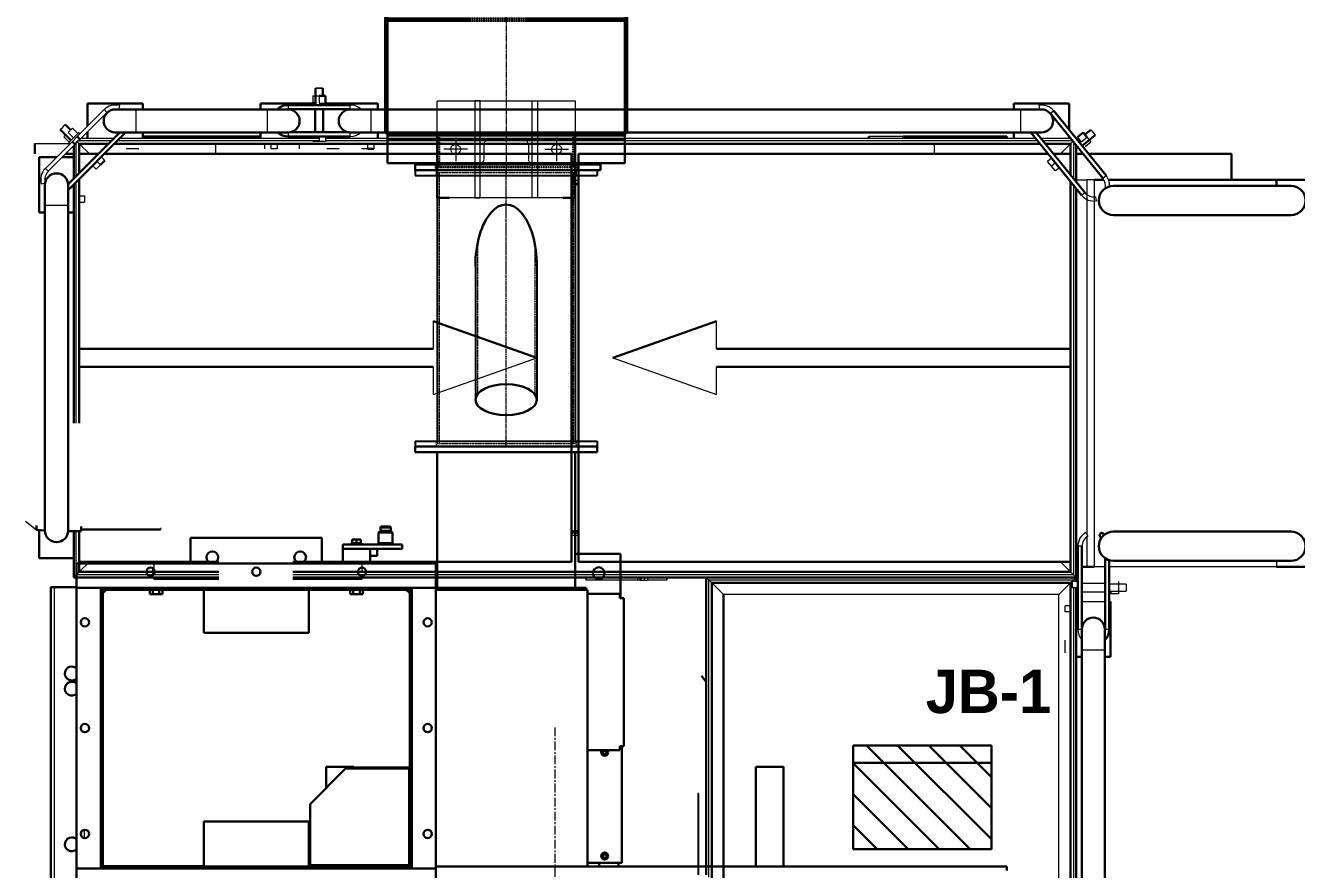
# Model space of a CAD drawing. Header units: feet. Extents: x -99009 to 3252343, y -11094690 to 9035152.
# Drawn here: x 1669268 to 1671107, y -1431547 to -1430327 of the extents above; entities that cross this region are included whole.
import ezdxf

# ---------------------------------------------------------------- set-up
doc = ezdxf.new("R2010")
doc.units = ezdxf.units.FT
for name, pattern in [('AM_ISO02W050x2', [3.75, 3, -0.75]), ('AM_ISO08W050x2', [9, 6, -0.75, 1.5, -0.75]), ('CENTER', [2, 1.25, -0.25, 0.25, -0.25]), ('CENTERX2', [20.32, 12.7, -2.54, 2.54, -2.54]), ('DASHED', [0.75, 0.5, -0.25]), ('HIDDEN', [0.375, 0.25, -0.125])]:
    doc.linetypes.add(name, pattern=pattern)
doc.layers.add('1', color=1, linetype='Continuous')
doc.layers.add('K-LINE', color=7, linetype='Continuous')
for name, color, linetype, lineweight in [('AM_0', 7, 'Continuous', 30), ('AM_3', 7, 'DASHED', 5), ('AM_7', 7, 'CENTER', 5)]:
    doc.layers.add(name, color=color, linetype=linetype, lineweight=lineweight)
doc.styles.get("Standard").update_dxf_attribs({"font": 'GOTHICB.TTF'})

# ---------------------------------------------------------------- blocks, each defined once
blk = doc.blocks.new('platform_2')
at = {"color": 144, "linetype": 'Continuous', "lineweight": 0}
for p, q in [((-523.2, 1126.3), (-523.2, 1115.5)), ((-523.2, 1126.3), (-514.2, 1126.3)), ((-519.3, 1137.5), (-514.2, 1137.5)), ((-519.2, 1137.6), (-514.2, 1137.6)), ((-514.2, 1137.6), (-509.2, 1137.6)), ((-514.2, 1137.5), (-509.1, 1137.5)), ((-514.2, 1126.3), (-514.2, 1115.5)), ((-825.5, 1106.3), (-910.3, 1021.4)), ((-803.3, 1112.2), (-804.7, 1106.7)), ((-514.2, 1115.5), (-505.2, 1115.5)), ((-503.8, 1113), (-503.8, 1115.5)), ((-503.7, 1115.5), (-503.8, 1115.5)), ((-503.7, 1113), (-503.7, 1115.5)), ((527.2, 1112.7), (528.1, 1106.8)), ((548.7, 1104.5), (544, 1100.7)), ((-821.2, 1102), (-906.1, 1017.2)), ((-888.8, 1077.7), (-885.3, 1081.2)), ((-888.8, 1077.5), (-885.2, 1081.1)), ((-885.3, 1081.2), (-881.8, 1084.7)), ((-885.2, 1081.1), (-881.6, 1084.7)), ((-880.9, 1069.6), (-883.7, 1066.9)), ((-883.7, 1066.9), (-876, 1059.2)), ((-877.3, 1073.2), (-870.9, 1079.6)), ((-877.3, 1073.2), (-869.7, 1065.6)), ((-862.3, 1073), (-877.1, 1058.1)), ((-870.9, 1079.6), (-863.3, 1072)), ((-862.3, 1073), (-862.2, 1073.1)), ((-860.6, 1071.2), (-862.3, 1073)), ((-860.4, 1071.3), (-862.2, 1073.1)), ((-619.2, 1065), (-619.2, 1067.5)), ((-514.2, 1067.6), (-514.2, 1060.1)), ((-505.2, 1067.6), (-505.2, 1060.1)), ((-469.2, 1067.6), (-469.2, 1073.3)), ((330.8, 1067.5), (280.8, 1067.5)), ((602.2, 1077.2), (605.4, 1073.2)), ((605.4, 1073.2), (608.6, 1069.3)), ((-925.6, 1057.5), (-876.5, 1057.5)), ((-867.7, 1056.4), (-864.1, 1060)), ((-864.1, 1060), (-860.5, 1063.6)), ((-863.7, 1059.5), (-861.2, 1057)), ((-861.2, 1057), (-863.7, 1059.5)), ((-846.7, 1042.5), (-861.2, 1057)), ((-858.3, 1065), (-811, 1065)), ((-849.2, 1065), (-811, 1065)), ((-802.5, 1065), (-769.2, 1065)), ((-802.5, 1065), (-514.2, 1065)), ((-784.2, 1049.5), (-793.2, 1049.5)), ((-775.2, 1049.5), (-784.2, 1049.5)), ((-664.2, 1057), (-664.2, 1042.5)), ((-599.2, 1065), (-519.2, 1065)), ((-593.2, 1057), (-593.2, 1049.5)), ((-584.2, 1057), (-584.2, 1049.5)), ((-575.2, 1049.5), (-584.2, 1049.5)), ((-575.2, 1057), (-575.2, 1049.5)), ((-543.2, 1057), (-543.2, 1049.5)), ((-514.2, 1060.1), (-523.2, 1060.1)), ((-505.2, 1060.1), (-514.2, 1060.1)), ((-505.2, 1065), (-429.2, 1065)), ((-505.2, 1065), (522.2, 1065)), ((-494.2, 1049.5), (-503.2, 1049.5)), ((-485.2, 1049.5), (-494.2, 1049.5)), ((-444.2, 1049.5), (-453.2, 1049.5)), ((-444.2, 1057), (-444.2, 1049.5)), ((-435.2, 1057), (-435.2, 1049.5)), ((375.8, 1042.5), (375.8, 1057)), ((490.8, 1065), (522.2, 1065)), ((529.9, 1065), (570.8, 1065)), ((529.9, 1065), (572.9, 1065)), ((572.8, 1057), (558.3, 1042.5)), ((572.8, 1057), (576.4, 1060.6)), ((576.4, 1060.6), (572.8, 1057)), ((580.6, 1065), (580.8, 1065)), ((580.7, 1064.9), (580.8, 1065)), ((582.7, 1066.4), (588.4, 1059.4)), ((596.8, 1066.2), (588.4, 1059.4)), ((602.4, 1059.2), (594, 1052.4)), ((596.8, 1066.2), (602.4, 1059.2)), ((-869.2, 1006.8), (-869.2, 1037.5)), ((-835.8, 1031.7), (-830.5, 1026.4)), ((-829.4, 1038.1), (-824.1, 1032.8)), ((545.5, 1036.3), (539.6, 1031.5)), ((545.3, 1024.6), (539.6, 1031.5)), ((-842.2, 1025.4), (-836.9, 1020.1)), ((-830.5, 1026.4), (-836.9, 1020.1)), ((551.1, 1029.3), (545.3, 1024.6)), ((551, 1017.6), (545.3, 1024.6)), ((556.8, 1022.3), (551, 1017.6)), ((-916.3, 999.2), (-910.6, 1000.7)), ((-869.2, 957.5), (-869.2, 998.3)), ((-149.2, 1004.5), (-139.2, 1004.5)), ((-149.2, 1000), (-139.2, 1000)), ((-139.2, 997.5), (-149.2, 997.5)), ((-144.2, 1000), (-144.2, 997.5)), ((580.8, 1005), (596.8, 1005)), ((580.8, 1002.2), (580.8, 1005)), ((606.8, 1005), (596.8, 1005)), ((596.8, 491.6), (596.8, 1005)), ((619.5, 1007.4), (624.2, 1011.2)), ((-861.2, 981.5), (-853.7, 981.5)), ((-853.7, 981.5), (-853.7, 972.5)), ((580.8, 445), (580.8, 992.7)), ((588.9, 982.6), (593.6, 986.4)), ((610.4, 974.4), (609.4, 980.3)), ((-861.2, 972.5), (-853.7, 972.5)), ((-349.2, 800.5), (-349.2, 760.5)), ((60.8, 760.5), (60.8, 800.5)), ((-349.2, 694.5), (-199.2, 747.5)), ((-89.2, 747.5), (60.8, 694.5)), ((-349.2, 734.5), (-349.2, 694.5)), ((60.8, 694.5), (60.8, 734.5)), ((-939.2, 511.3), (-923.3, 498.9)), ((-869.2, 457.5), (-869.2, 496.8)), ((-743.5, 501.7), (-743.9, 499.7)), ((-743.4, 501.8), (-743.8, 499.7)), ((-149.2, 497.5), (-139.2, 497.5)), ((-139.2, 490.5), (-149.2, 490.5)), ((594.9, 494.9), (597.9, 489.7)), ((596.8, 445), (596.8, 489)), ((589.4, 475), (583.4, 475)), ((-861.2, 438), (-846.7, 452.5)), ((-752.7, 438), (-752.7, 452.5)), ((-452.7, 452.5), (-452.7, 438)), ((572.8, 438), (558.3, 452.5)), ((622.8, 445), (606.8, 445)), ((870.8, 445), (628.8, 445)), ((870.8, 453.9), (870.8, 445)), ((-865.7, 433.5), (-869.2, 430)), ((-861.2, 438), (-865.7, 433.5)), ((-865.7, 433.5), (-861.2, 438)), ((-752.7, 427), (-752.7, 430)), ((-659.2, 429.5), (-752.7, 429.5)), ((-659.2, 427), (-752.7, 427)), ((-452.7, 429.5), (-552.2, 429.5)), ((-452.7, 427), (-552.2, 427)), ((-452.7, 430), (-452.7, 427)), ((-345.2, 426), (-343.7, 426)), ((-127.7, 426), (-127.7, 430)), ((-53.2, 426), (-127.7, 426)), ((-49.2, 426), (-53.2, 426)), ((-49.2, 426), (-39.2, 426)), ((-44.2, 430), (-44.2, 426)), ((-39.2, 430), (-39.2, 426)), ((-11.2, 426), (-39.2, 426)), ((-11.2, 430), (-11.2, 426)), ((45.8, 430), (580.8, 430)), ((45.8, 430), (49.3, 426.5)), ((49.3, 426.5), (53.8, 422)), ((53.8, 422), (49.3, 426.5)), ((572.8, 438), (577.3, 433.5)), ((577.3, 433.5), (572.8, 438)), ((572.8, 422), (577.3, 426.5)), ((577.3, 426.5), (572.8, 422)), ((575.9, 415), (575.9, 424)), ((583.4, 424), (575.9, 424)), ((577.3, 433.5), (580.8, 430)), ((577.3, 426.5), (580.8, 430)), ((642.1, 424), (642.1, 415)), ((53.8, 422), (70.8, 405)), ((555.8, 405), (70.8, 405)), ((555.8, 405), (572.8, 422)), ((555.8, -562.5), (555.8, 405)), ((583.4, 415), (575.9, 415)), ((622.8, 421), (589.4, 421)), ((589.4, 409), (622.8, 409)), ((653.3, 420.1), (628.8, 420.1)), ((628.8, 409.9), (653.3, 409.9)), ((631.3, 409.9), (631.3, 406)), ((642.1, 406), (631.3, 406)), ((642.1, 415), (642.1, 406)), ((653.3, 420.1), (653.3, 415)), ((653.3, 415), (653.3, 409.9)), ((572.8, 389), (565.3, 389)), ((565.3, 380), (565.3, 389)), ((580.8, 395), (580.8, 315)), ((580.8, 395), (583.4, 395)), ((589.4, 395), (622.8, 395)), ((628.8, 395), (630.8, 395)), ((572.8, 380), (565.3, 380)), ((583.4, 355), (589.1, 355)), ((565.3, 330), (565.3, 339)), ((565.3, 321), (565.3, 330)), ((33.8, 117.5), (33.8, 0)), ((35.1, 117.5), (33.8, 117.5)), ((35.1, 0), (35.1, 117.5))]:
    blk.add_line(p, q, dxfattribs=at)
at = {"color": 7, "linetype": 'Continuous', "lineweight": 30}
for p, q in [((-519.3, 1137.5), (-519.3, 1113)), ((-514.2, 1126.3), (-505.2, 1126.3)), ((-509.1, 1126.3), (-509.1, 1137.5)), ((-505.2, 1126.3), (-505.2, 1115.5)), ((-849.2, 1115), (-769.2, 1115)), ((-849.2, 1082.5), (-849.2, 1115)), ((-779.2, 1106.7), (-809.2, 1106.7)), ((-589.2, 1106.7), (-779.2, 1106.7)), ((-769.2, 1106.7), (-769.2, 1115)), ((-599.2, 1106.7), (-599.2, 1115)), ((-599.2, 1115), (-524.8, 1115)), ((-559.2, 1106.7), (-589.2, 1106.7)), ((-469.2, 1113), (-559.2, 1113)), ((-469.2, 1107), (-559.2, 1107)), ((-524.8, 1115.5), (-524.8, 1113)), ((-519.3, 1115.5), (-524.8, 1115.5)), ((-520.2, 1107), (-520.2, 1073.6)), ((-509.1, 1113), (-509.1, 1115.5)), ((-508.2, 1073.6), (-508.2, 1107)), ((-503.8, 1115.5), (-505.2, 1115.5)), ((-503.7, 1115), (-429.2, 1115)), ((-439.2, 1106.7), (-469.2, 1106.7)), ((500.8, 1106.7), (-439.2, 1106.7)), ((-429.2, 1106.7), (-429.2, 1115)), ((490.8, 1106.7), (490.8, 1115)), ((490.8, 1115), (570.8, 1115)), ((530.8, 1106.7), (500.8, 1106.7)), ((624.2, 1011.2), (548.7, 1104.5)), ((570.8, 1077.2), (570.8, 1115)), ((619.5, 1007.4), (544, 1100.7)), ((-888.8, 1077.5), (-873.3, 1062)), ((-873.7, 1076.8), (-881.6, 1084.7)), ((-877.5, 990), (-794.2, 1073.3)), ((-877.5, 998.5), (-802.7, 1073.3)), ((-860.5, 1063.6), (-864.3, 1067.4)), ((-849.2, 1065), (-849.2, 1074)), ((-809.2, 1073.3), (-779.2, 1073.3)), ((-779.2, 1073.3), (-589.2, 1073.3)), ((-769.2, 1065), (-769.2, 1073.3)), ((-619.2, 1067.5), (-769.2, 1067.5)), ((-599.2, 1067.5), (-619.2, 1067.5)), ((-599.2, 1065), (-599.2, 1073.3)), ((-589.2, 1073.3), (-559.2, 1073.3)), ((-559.2, 1067.6), (-469.2, 1067.6)), ((-556.1, 1073.6), (-472.4, 1073.6)), ((-519.2, 1065), (-519.2, 1067.6)), ((-469.2, 1073.3), (-439.2, 1073.3)), ((-439.2, 1073.3), (500.8, 1073.3)), ((-429.2, 1065), (-429.2, 1073.3)), ((280.8, 1065), (280.8, 1067.5)), ((480.8, 1067.5), (330.8, 1067.5)), ((330.8, 1065), (330.8, 1067.5)), ((480.8, 1065), (480.8, 1067.5)), ((490.8, 1065), (490.8, 1073.3)), ((500.8, 1073.3), (530.8, 1073.3)), ((515.5, 1073.3), (588.9, 982.6)), ((523.2, 1073.3), (593.6, 986.4)), ((570.8, 1065), (570.8, 1067.6)), ((591.1, 1073.2), (582.7, 1066.4)), ((589.6, 1053.9), (608.6, 1069.3)), ((591.1, 1073.2), (596.8, 1066.2)), ((602.2, 1077.2), (593.5, 1070.2)), ((-925.6, 1042.5), (-925.6, 1057.5)), ((-877.1, 1058.1), (-875.4, 1056.4)), ((-871.5, 1060.2), (-867.7, 1056.4)), ((-869.2, 1006.8), (-869.2, 1054)), ((-861.2, 1057), (-819, 1057)), ((-861.2, 1014.8), (-861.2, 1057)), ((-810.5, 1057), (528.7, 1057)), ((-435.2, 1049.5), (-444.2, 1049.5)), ((536.4, 1057), (572.8, 1057)), ((572.8, 1057), (572.8, 1012.1)), ((580.8, 1065), (580.8, 1064.8)), ((580.8, 1055.3), (580.8, 1002.2)), ((585.2, 1063.4), (583.2, 1061.8)), ((-919.2, 957.5), (-919.2, 1037.5)), ((-894.2, 1037.5), (-919.2, 1037.5)), ((-869.2, 1037.5), (-885.8, 1037.5)), ((-869.2, 1042.5), (-880.8, 1042.5)), ((-833.5, 1042.5), (-861.2, 1042.5)), ((-824.1, 1032.8), (-830.5, 1026.4)), ((-149.2, 1042.5), (-825, 1042.5)), ((-149.2, 452.5), (-149.2, 1042.5)), ((540.4, 1042.5), (-139.2, 1042.5)), ((-139.2, 1042.5), (-139.2, 452.5)), ((572.8, 1042.5), (548.1, 1042.5)), ((591.1, 1042.5), (580.8, 1042.5)), ((805.8, 1042.5), (598.8, 1042.5)), ((805.8, 1005), (805.8, 1042.5)), ((-910.9, 997.5), (-910.9, 967.5)), ((-877.5, 967.5), (-877.5, 997.5)), ((-869.2, 652.8), (-869.2, 998.3)), ((-861.2, 652.8), (-861.2, 1006.3)), ((572.8, 1002.5), (572.8, 438)), ((621.2, 1005), (606.8, 1005)), ((870.8, 1005), (627.8, 1005)), ((891.8, 996.1), (634.8, 996.1)), ((870.8, 1005), (921.8, 1005)), ((870.8, 1005), (870.8, 996.1)), ((580.8, 992.7), (580.8, 430)), ((-910.9, 957.5), (-919.2, 957.5)), ((-910.9, 967.5), (-910.9, 527.5)), ((-877.5, 527.5), (-877.5, 967.5)), ((-869.2, 957.5), (-877.5, 957.5)), ((634.8, 953.9), (891.8, 953.9)), ((-199.2, 747.5), (-349.2, 800.5)), ((60.8, 800.5), (-89.2, 747.5)), ((-349.2, 760.5), (-861.2, 760.5)), ((572.8, 760.5), (60.8, 760.5)), ((-861.2, 734.5), (-349.2, 734.5)), ((60.8, 734.5), (572.8, 734.5)), ((-910.9, 527.5), (-910.9, 497.5)), ((-877.5, 497.5), (-877.5, 527.5)), ((-923.3, 498.9), (-923.3, 505.1)), ((-923.3, 498.9), (-910.9, 497.8)), ((-919.2, 457.5), (-919.2, 498.5)), ((-877.5, 496.8), (-858.7, 496.8)), ((-869.2, 430), (-869.2, 496.8)), ((-861.2, 438), (-861.2, 496.8)), ((-858.7, 503.3), (-858.7, 497)), ((-858.7, 499), (-744, 499)), ((-143.7, 495), (-143.7, 497.5)), ((-139.2, 495), (-149.2, 495)), ((617.3, 494.9), (614.3, 489.7)), ((891.8, 496.1), (634.8, 496.1)), ((583.4, 475), (583.4, 355)), ((589.4, 475), (589.4, 358.2)), ((-869.2, 457.5), (-919.2, 457.5)), ((-861.2, 452.5), (-659.2, 452.5)), ((-552.2, 452.5), (-149.2, 452.5)), ((-139.2, 452.5), (572.8, 452.5)), ((580.8, 445), (583.4, 445)), ((589.4, 445), (596.8, 445)), ((596.8, 445), (606.8, 445)), ((622.8, 355), (622.8, 457.6)), ((628.8, 355), (628.8, 454.8)), ((634.8, 453.9), (891.8, 453.9)), ((921.8, 445), (870.8, 445)), ((-659.2, 430), (-869.2, 430)), ((-865.2, 415), (-865.2, 430)), ((-659.2, 438), (-861.2, 438)), ((572.8, 438), (-552.2, 438)), ((580.8, 430), (-552.2, 430)), ((-49.2, 426), (-49.2, 430)), ((45.8, 0), (45.8, 430)), ((580.8, 430), (580.8, 424)), ((-902.2, 416), (-897.7, 416)), ((-902.2, 416), (-902.2, -205)), ((-897.7, 416), (-865.2, 416)), ((-865.2, 9), (-865.2, 415)), ((53.8, 422), (572.8, 422)), ((53.8, -8), (53.8, 422)), ((70.8, -25), (70.8, 405)), ((572.8, 422), (572.8, -545.5)), ((580.8, 415), (580.8, -537.5)), ((630.8, 395), (630.8, 315)), ((589.1, 355), (589.1, 325)), ((622.5, 325), (622.5, 355)), ((580.8, 315), (589.1, 315)), ((589.1, 325), (589.1, -515)), ((622.5, -515), (622.5, 325)), ((622.5, 315), (630.8, 315)), ((45.8, 278.9), (38.8, 287.5)), ((-865.2, 9), (-865.2, -26))]:
    blk.add_line(p, q, dxfattribs=at)
at = {"color": 8, "linetype": 'Continuous', "lineweight": 0}
for p, q in [((-825.5, 1106.3), (-821.2, 1102)), ((-779.2, 1073.3), (-779.2, 1106.7)), ((-589.2, 1073.3), (-589.2, 1106.7)), ((-559.2, 1113), (-559.2, 1107)), ((-469.2, 1107), (-469.2, 1113)), ((-439.2, 1073.3), (-439.2, 1106.7)), ((500.8, 1073.3), (500.8, 1106.7)), ((-559.2, 1073.3), (-559.2, 1067.6)), ((-865.7, 1010.3), (-865.7, 1057.5)), ((-861.8, 1061.5), (-814.5, 1061.5)), ((-806, 1061.5), (-514.2, 1061.5)), ((-505.2, 1061.5), (525, 1061.5)), ((532.8, 1061.5), (575.7, 1061.5)), ((577.3, 1059.6), (577.3, 1006.5)), ((-906.1, 1017.2), (-910.3, 1021.4)), ((-865.7, 652.8), (-865.7, 1001.8)), ((577.3, 997), (577.3, 433.5)), ((606.8, 1005), (606.8, 445)), ((-877.5, 967.5), (-910.9, 967.5)), ((-865.7, 433.5), (-865.7, 496.8)), ((-858.7, 499.7), (-743.9, 499.7)), ((-743.8, 499.7), (-743.9, 499.7)), ((-659.2, 433.5), (-865.7, 433.5)), ((577.3, 433.5), (-552.2, 433.5)), ((-53.2, 426), (-53.2, 430)), ((49.3, 426.5), (577.3, 426.5)), ((49.3, -3.5), (49.3, 426.5)), ((577.3, 426.5), (577.3, 424)), ((-897.7, 416), (-897.7, -205)), ((577.3, 415), (577.3, -541)), ((622.8, 355), (628.8, 355)), ((589.1, 325), (622.5, 325)), ((-854.2, 64.9), (-854.2, 53.1))]:
    blk.add_line(p, q, dxfattribs=at)
at = {"color": 144, "linetype": 'Continuous', "lineweight": 0, "flags": 128}
for points in [[(-559.2, 1107), (-561.4, 1106.9), (-562.4, 1106.7)], [(-466, 1106.7), (-467, 1106.9), (-469.2, 1107)], [(622.5, 351.8), (622.6, 352.8), (622.8, 355)]]:
    blk.add_lwpolyline(points, dxfattribs=at)
at = {"color": 7, "linetype": 'Continuous', "lineweight": 30, "flags": 128}
for points in [[(617.6, 487.2), (616.1, 488.5), (614.3, 489.7)], [(621.7, 491.6), (619.8, 493.2), (617.3, 494.9)]]:
    blk.add_lwpolyline(points, dxfattribs=at)
at = {"color": 144, "linetype": 'Continuous', "lineweight": 0}
blk.add_circle((-853.2, 212), 6, dxfattribs=at)
at = {"color": 7, "linetype": 'Continuous', "lineweight": 30}
blk.add_circle((-853.2, 59), 6, dxfattribs=at)
for centre, radius, start, end in [((-809.2, 1090), 16.7, 90, 270), ((-559.2, 1090), 23, 90, 133.4407), ((-559.2, 1090), 16.7, 270, 90), ((-469.2, 1090), 16.7, 90, 270), ((530.8, 1090), 16.7, 270, 90), ((-559.2, 1090.6), 23, 228.779, 270), ((-894.2, 997.5), 16.7, 0, 180), ((634.8, 975), 21.1, 90, 270), ((891.8, 975), 21.1, 270, 90), ((-894.2, 497.5), 16.7, 180, 0), ((634.8, 475), 21.1, 90, 270), ((891.8, 475), 21.1, 270, 90), ((605.8, 355), 16.7, 0, 180), ((605.8, 355), 23, 316.5593, 0), ((-872.2, 291), 10, 90, 314.427), ((-872.2, 291), 10, 45.573, 90)]:
    blk.add_arc(centre, radius, start, end, dxfattribs=at)
at = {"color": 144, "linetype": 'Continuous', "lineweight": 0}
for centre, radius, start, end in [((-809.2, 1090), 23, 75, 135), ((-809.2, 1090), 17, 79.2201, 135), ((-469.2, 1090), 23, 46.5593, 90), ((530.8, 1090), 23, 39, 99), ((-469.2, 1090.6), 23, 270, 311.221), ((-894.1, 1005.1), 23, 135, 195), ((-894.1, 1005.1), 17, 135, 194.1951), ((606.3, 996.7), 17, 344.8739, 39), ((606.3, 996.7), 23, 356.5649, 39), ((606.8, 997.1), 23, 219, 279), ((606.8, 997.1), 17, 219, 279), ((-727.3, 496), 17, 167.1824, 169.8471), ((606.4, 475), 23, 120, 180), ((606.4, 475), 17, 120, 180), ((606.4, 355), 23, 180, 221.221)]:
    blk.add_arc(centre, radius, start, end, dxfattribs=at)
blk = doc.blocks.new('A$C907')
at = {"layer": '1', "linetype": 'Continuous'}
for p, q in [((-400, -131.5), (-400, 131.5)), ((-400, 131.5), (-392, 131.5)), ((-392, -131.5), (-392, 131.5)), ((-8, -131.5), (-8, 131.5)), ((-8, 131.5), (0, 131.5)), ((0, -131.5), (0, 131.5)), ((-392, 100), (-8, 100)), ((-261, 44.5), (-67.9, 44.5)), ((-261, -44.5), (-67.9, -44.5)), ((-392, -100), (-8, -100)), ((-400, -131.5), (-392, -131.5)), ((-8, -131.5), (0, -131.5))]:
    blk.add_line(p, q, dxfattribs=at)
at = {"layer": 'AM_0'}
blk.add_ellipse((-261, 0), major_axis=(89, 0), ratio=0.5, start_param=1.570796, end_param=4.712389, dxfattribs=at)
blk.add_ellipse((-67.9, 0), major_axis=(0, -44.5), ratio=0.5, dxfattribs=at)
at = {"layer": 'AM_3', "linetype": 'AM_ISO02W050x2'}
for p, q in [((-400, 101.4), (-392, 101.4)), ((-396, 100), (-396, -100)), ((-392, 100), (-396, 100)), ((-396, 96.9), (-4, 96.9)), ((-8, 101.4), (0, 101.4)), ((-8, 100), (-4, 100)), ((-4, 100), (-4, -100)), ((-293.9, 41.3), (-76.2, 41.3)), ((-293.9, -41.4), (-76.2, -41.4)), ((-400, -101.4), (-392, -101.4)), ((-396, -96.9), (-4, -96.9)), ((-392, -100), (-396, -100)), ((-8, -100), (-4, -100)), ((-8, -101.4), (0, -101.4))]:
    blk.add_line(p, q, dxfattribs=at)
at = {"layer": 'AM_7', "linetype": 'AM_ISO08W050x2'}
blk.add_line((0, 0), (-400, 0), dxfattribs=at)
blk = doc.blocks.new('A$C10903')
at = {"layer": 'AM_0'}
for p, q in [((-620, 171.9), (-10, 171.9)), ((-620, -171.8), (-620, 171.9)), ((-585, -171.8), (-585, 171.9)), ((-580, -171.8), (-580, 171.9)), ((-576.8, 175), (-53.2, 175)), ((-576.8, 175), (-576.8, -175)), ((-236.5, 171.9), (-236.5, -171.8)), ((-53.2, 175), (-53.2, -175)), ((-50, 171.9), (-50, -171.8)), ((-50, -171.8), (-50, 171.9)), ((-45, -171.8), (-45, 171.9)), ((-10, -171.8), (-10, 171.9)), ((-680, 136.5), (-680, -131.5)), ((-672, 136.5), (-680, 136.5)), ((-672, 136.5), (-672, -131.5)), ((-8, 136.5), (-8, -131.5)), ((-8, 136.5), (0, 136.5)), ((0, 136.5), (0, -131.5)), ((-576.8, 100), (-676, 100)), ((-53.2, 100), (-4, 100)), ((-576.8, -100), (-676, -100)), ((-53.2, -100), (-4, -100)), ((-672, -131.5), (-680, -131.5)), ((-8, -131.5), (0, -131.5)), ((-10, -171.8), (-620, -171.8)), ((-53.2, -175), (-576.8, -175))]:
    blk.add_line(p, q, dxfattribs=at)
at = {"layer": 'AM_0', "color": 3, "linetype": 'HIDDEN'}
for p, q in [((-249.2, 171.9), (-249.2, -171.8)), ((-245.8, 171.9), (-245.8, -171.8)), ((-228.5, 171.9), (-228.5, -171.8)), ((-219.2, 171.9), (-219.2, -171.8)), ((-215.8, 171.9), (-215.8, -171.8))]:
    blk.add_line(p, q, dxfattribs=at)
at = {"layer": 'AM_0', "color": 3, "linetype": 'HIDDEN', "ltscale": 1.5}
for p, q in [((-672, 101.5), (-680, 101.5)), ((-676, 100), (-676, -100)), ((-576.8, 96.9), (-676, 96.9)), ((-53.2, 96.9), (-4, 96.9)), ((-8, 101.5), (0, 101.5)), ((-4, 100), (-4, -100)), ((-672, -101.5), (-680, -101.5)), ((-576.8, -96.8), (-676, -96.8)), ((-53.2, -96.8), (-4, -96.8)), ((-8, -101.5), (0, -101.5))]:
    blk.add_line(p, q, dxfattribs=at)
at = {"layer": 'AM_0', "color": 1}
for p, q in [((-667.1, 0), (-639.9, 8.7)), ((-667.1, 0), (-639.9, -8.7)), ((-647.3, 0), (-596, 0)), ((-639.9, 8.7), (-639.9, 0)), ((-639.9, -8.7), (-639.9, 0))]:
    blk.add_line(p, q, dxfattribs=at)
at = {"layer": 'AM_0'}
for points in [[(-620, 100), (-670, 100), (-670, 100), (-670, 82.5)], [(-4, 100), (40, 100), (40, 100), (40, 82.5)], [(-670, -82.5), (-670, -100), (-620, -100)], [(40, -82.5), (40, -100), (-10, -100)]]:
    blk.add_lwpolyline(points, dxfattribs=at)
at = {"layer": 'AM_0', "color": 3, "linetype": 'HIDDEN'}
blk.add_circle((-315, 0), 82.5, dxfattribs=at)
at = {"layer": 'AM_0', "color": 1}
for points in [[(-639.9, 0), (-667.1, 0), (-639.9, 8.7)], [(-639.9, -8.7), (-667.1, 0), (-639.9, 0)]]:
    blk.add_solid(points, dxfattribs=at)
at = {"layer": 'AM_3'}
for p, q in [((-600, 56), (-600, 90)), ((-30, 56), (-30, 90)), ((-620, 37.5), (-580, 37.5)), ((-620, 37.5), (-620, 37.3)), ((-580, 37.5), (-580, -37.5)), ((-10, 37.5), (-50, 37.5)), ((-50, 37.5), (-50, -37.5)), ((-10, 37.5), (-10, 37.3)), ((-593.5, 32.3), (-615.5, 32.3)), ((-585, 22.9), (-585, -22.9)), ((-45, 22.9), (-45, -22.9)), ((-36.5, 32.3), (-14.5, 32.3)), ((-593.5, -32.3), (-615.5, -32.3)), ((-36.5, -32.3), (-14.5, -32.3)), ((-620, -37.5), (-620, -37.3)), ((-620, -37.5), (-580, -37.5)), ((-10, -37.5), (-50, -37.5)), ((-10, -37.5), (-10, -37.3)), ((-600, -56), (-600, -90)), ((-30, -56), (-30, -90))]:
    blk.add_line(p, q, dxfattribs=at)
for points in [[(-620, -100), (-530, -100), (-530, 100), (-620, 100)], [(-10, -100), (-100, -100), (-100, 100), (-10, 100)], [(-670, 82.5), (-670, -82.5)], [(40, 82.5), (40, -82.5)], [(-583, 73), (-617, 73)], [(-47, 73), (-13, 73)], [(-583, -73), (-617, -73)], [(-47, -73), (-13, -73)]]:
    blk.add_lwpolyline(points, dxfattribs=at)
for points in [[(-670, 45.5), (-670, 37.5), (-530, 37.5), (-530, 45.5)], [(40, 45.5), (40, 37.5), (-100, 37.5), (-100, 45.5)], [(-670, -45.5), (-670, -37.5), (-530, -37.5), (-530, -45.5)], [(40, -45.5), (40, -37.5), (-100, -37.5), (-100, -45.5)]]:
    blk.add_lwpolyline(points, close=True, dxfattribs=at)
for centre in [(-600, 73), (-30, 73), (-600, -73), (-30, -73)]:
    blk.add_circle(centre, 7, dxfattribs=at)
for centre, radius, start, end in [((-615, 37.3), 5, 180, 264), ((-15, 37.3), 5, 276, 0), ((-594.5, 22.9), 9.5, 0, 84), ((-35.5, 22.9), 9.5, 96, 180), ((-615, -37.3), 5, 96, 180), ((-594.5, -22.9), 9.5, 276, 0), ((-35.5, -22.9), 9.5, 180, 264), ((-15, -37.3), 5, 0, 84)]:
    blk.add_arc(centre, radius, start, end, dxfattribs=at)
at = {"layer": 'AM_7'}
for p, q in [((-315, -230.5), (-315, 230.5)), ((-680, 0), (5.3, 0))]:
    blk.add_line(p, q, dxfattribs=at)
blk = doc.blocks.new('JB1')
at = {"color": 6}
for p, q in [((-182.7, 150), (17.3, 150)), ((-182.7, 0), (-182.7, 150)), ((17.3, 150), (17.3, 0)), ((-182.7, 125), (17.3, 125)), ((17.3, 0), (-182.7, 0))]:
    blk.add_line(p, q, dxfattribs=at)
blk = doc.blocks.new('D24')
h = blk.add_hatch()
h.set_pattern_fill('ANSI31', color=2, scale=10, angle=180, style=0)
h.set_pattern_definition([(135, (-22068.635, 12702.233), (22.45064, 22.45064), [])])
h.paths.add_polyline_path([(2422.4, 1670.6), (2422.4, 1795.6), (2622.4, 1795.6), (2622.4, 1670.6)])
h.paths.add_polyline_path([(2422.4, 1795.6), (2422.4, 1820.6), (2622.4, 1820.6), (2622.4, 1795.6)])
at = {"color": 6, "xscale": -1}
blk.add_blockref('JB1', (2439.7, 1670.6), dxfattribs=at)
blk.add_blockref('JB1', (2439.7, 1670.6), dxfattribs=at)
at = {"text_generation_flag": 6}
blk.add_text('JB-1', height=62.74, rotation=180, dxfattribs=at).set_placement((2527.2, 1867.3))
blk = doc.blocks.new('shot blast mc')
at = {"color": 7, "linetype": 'Continuous', "lineweight": 30}
for p, q in [((148932.9, 57828.7), (148932.9, 57820.7)), ((149195.9, 57828.7), (148932.9, 57828.7)), ((149195.9, 57820.7), (148932.9, 57820.7)), ((148964.4, 57820.7), (148964.4, 57624.7)), ((149164.4, 57624.7), (149164.4, 57820.7)), ((149195.9, 57820.7), (149195.9, 57828.7)), ((148883, 57713), (148882.4, 57712)), ((148882.4, 57712), (148882.4, 57707)), ((148897.4, 57712), (148882.4, 57712)), ((148883, 57713), (148896.8, 57713)), ((148897.4, 57712), (148896.8, 57713)), ((148897.4, 57707), (148897.4, 57712)), ((148607.9, 57696.7), (148607.9, 57659.7)), ((148619.9, 57696.7), (148607.9, 57696.7)), ((148785.9, 57696.7), (148619.9, 57696.7)), ((148797.9, 57696.7), (148785.9, 57696.7)), ((148797.9, 57696.7), (148797.9, 57659.7)), ((148841.4, 57689), (148841.4, 57694.3)), ((148841.4, 57694.3), (148847.9, 57694.3)), ((148847.9, 57689), (148847.9, 57694.3)), ((148847.9, 57694.3), (148854.4, 57694.3)), ((148854.4, 57689), (148854.4, 57694.3)), ((148880.4, 57705), (148879.9, 57704.5)), ((148879.9, 57704.5), (148879.9, 57689)), ((148899.9, 57704.5), (148879.9, 57704.5)), ((148880.4, 57705), (148899.4, 57705)), ((148882.4, 57707), (148882.6, 57706.7)), ((148897.4, 57707), (148882.4, 57707)), ((148882.6, 57706.5), (148882.6, 57705.4)), ((148897.2, 57705.4), (148897.2, 57706.5)), ((148897.3, 57706.7), (148897.4, 57707)), ((148899.9, 57704.5), (148899.4, 57705)), ((148899.9, 57689), (148899.9, 57704.5)), ((148827.9, 57687), (148827.9, 57681)), ((148913.9, 57687), (148827.9, 57687)), ((148827.9, 57671), (148827.9, 57681)), ((148827.9, 57681), (148867.9, 57681)), ((148840.5, 57689), (148840.5, 57687)), ((148841.4, 57689), (148840.5, 57689)), ((148841.4, 57689), (148841.6, 57689)), ((148846.6, 57689), (148841.6, 57689)), ((148846.6, 57687), (148846.6, 57689)), ((148846.6, 57689), (148846.7, 57689)), ((148846.7, 57689), (148847.9, 57689)), ((148847.2, 57689), (148847.2, 57687)), ((148847.9, 57689), (148848.1, 57689)), ((148847.9, 57687), (148847.9, 57689)), ((148854.2, 57689), (148848.1, 57689)), ((148854.2, 57689), (148854.4, 57689)), ((148855.3, 57689), (148854.4, 57689)), ((148855.3, 57687), (148855.3, 57689)), ((148877.9, 57681), (148867.9, 57681)), ((148913.9, 57681), (148867.9, 57681)), ((148867.9, 57681), (148867.9, 57671)), ((148877.9, 57671), (148877.9, 57681)), ((148879.9, 57689), (148881.9, 57687)), ((148879.9, 57689), (148899.9, 57689)), ((148897.9, 57687), (148899.9, 57689)), ((148913.9, 57687), (148913.9, 57681)), ((149221.9, 57673.7), (149164.4, 57673.7)), ((149229.9, 57673.7), (149221.9, 57673.7)), ((149229.9, 57673.7), (149229.9, 57609.7)), ((148442.9, 57624.7), (148442.9, 57659.7)), ((148442.9, 57659.7), (148962.9, 57659.7)), ((148827.9, 57659.7), (148827.9, 57671)), ((148867.9, 57671), (148877.9, 57671)), ((148867.9, 57659.7), (148867.9, 57671)), ((148962.9, 57624.7), (148962.9, 57659.7)), ((148553.8, 57651.7), (148553.7, 57651.5)), ((148553.7, 57651.5), (148553.7, 57643)), ((148553.7, 57651.5), (148554.5, 57651.5)), ((148553.8, 57651.7), (148554.4, 57651.7)), ((148405.9, 57625.7), (148405.9, 57004.7)), ((148405.9, 57625.7), (148410.4, 57625.7)), ((148410.4, 57625.7), (148442.9, 57625.7)), ((148442.9, 57624.7), (148962.9, 57624.7)), ((148442.9, 57218.7), (148442.9, 57624.7)), ((148477.9, 57624.7), (148442.9, 57624.7)), ((148477.9, 57218.7), (148477.9, 57624.7)), ((148477.9, 57221.7), (148477.9, 57618.7)), ((148485.9, 57621.7), (148480.9, 57616.7)), ((148480.9, 57221.7), (148480.9, 57618.7)), ((148483.9, 57624.7), (148921.9, 57624.7)), ((148483.9, 57621.7), (148921.9, 57621.7)), ((148548.7, 57621.7), (148548.7, 57615.3)), ((148553.3, 57621.7), (148553.3, 57615.3)), ((148562.5, 57621.7), (148562.5, 57615.3)), ((148567.1, 57621.7), (148567.1, 57615.3)), ((148626.8, 57621.7), (148626.8, 57559.7)), ((148779, 57559.7), (148779, 57621.7)), ((148838.7, 57621.7), (148838.7, 57615.3)), ((148843.3, 57621.7), (148843.3, 57615.3)), ((148852.5, 57621.7), (148852.5, 57615.3)), ((148857.1, 57621.7), (148857.1, 57615.3)), ((148924.9, 57616.7), (148919.9, 57621.7)), ((148924.9, 57618.7), (148924.9, 57221.7)), ((148927.9, 57624.7), (148927.9, 57218.7)), ((148927.9, 57624.7), (148962.9, 57624.7)), ((148927.9, 57618.7), (148927.9, 57221.7)), ((148962.9, 57624.7), (148962.9, 57218.7)), ((149180.4, 57624.7), (148962.9, 57624.7)), ((148962.9, 57621.7), (149175.9, 57621.7)), ((149179.9, 57621.7), (149175.9, 57621.7)), ((149180.4, 57621.7), (149179.9, 57621.7)), ((149180.4, 57624.7), (149180.4, 57621.7)), ((149181.9, 57621.7), (149180.4, 57621.7)), ((149181.9, 57221.7), (149181.9, 57621.7)), ((148553.3, 57615.3), (148548.7, 57615.3)), ((148562.5, 57615.3), (148553.3, 57615.3)), ((148567.1, 57615.3), (148562.5, 57615.3)), ((148843.3, 57615.3), (148838.7, 57615.3)), ((148852.5, 57615.3), (148843.3, 57615.3)), ((148857.1, 57615.3), (148852.5, 57615.3)), ((149181.9, 57615.7), (149228.9, 57615.7)), ((149228.9, 57609.7), (149228.9, 57615.7)), ((149234.9, 57609.7), (149228.9, 57609.7)), ((149234.9, 57395.7), (149234.9, 57609.7)), ((148626.8, 57559.7), (148779, 57559.7)), ((149181.9, 57389.7), (149228.9, 57389.7)), ((149228.9, 57389.7), (149228.9, 57395.7)), ((149228.9, 57395.7), (149234.9, 57395.7)), ((149231.9, 57395.7), (149231.9, 57226.7)), ((148832.1, 57363.5), (148781.1, 57311.9)), ((148804.2, 57365.7), (148804.2, 57335.3)), ((148844.2, 57365.7), (148804.2, 57365.7)), ((148924.1, 57363.5), (148832.1, 57363.5)), ((148834.2, 57364), (148833.4, 57363.5)), ((148834.2, 57364), (148834.4, 57363.5)), ((148836.5, 57364.5), (148924.9, 57364.5)), ((148844.2, 57364.5), (148844.2, 57365.7)), ((148924.1, 57223.4), (148924.1, 57363.5)), ((148924.1, 57361.4), (148924.9, 57361.4)), ((149465.7, 57365.7), (149425.7, 57365.7)), ((149425.7, 57365.7), (149425.7, 57221.7)), ((149465.7, 57221.7), (149465.7, 57365.7)), ((148781.1, 57311.9), (148781.1, 57223.4)), ((148626.8, 57286.7), (148626.8, 57221.7)), ((148779, 57286.7), (148626.8, 57286.7)), ((148779, 57221.7), (148779, 57286.7)), ((148962.9, 57218.7), (148442.9, 57218.7)), ((148442.9, 57218.7), (148442.9, 57183.7)), ((148477.9, 57218.7), (148442.9, 57218.7)), ((148480.9, 57221.7), (148477.9, 57221.7)), ((148626.8, 57222.2), (148480.9, 57222.2)), ((148925.9, 57221.7), (148480.9, 57221.7)), ((148480.9, 57221.7), (148480.9, 57218.7)), ((148925.9, 57218.7), (148480.9, 57218.7)), ((148781.1, 57222.2), (148779, 57222.2)), ((148781.1, 57223.4), (148924.1, 57223.4)), ((148781.1, 57221.7), (148781.1, 57223.4)), ((148924.1, 57221.7), (148924.1, 57223.4)), ((148924.9, 57222.2), (148924.1, 57222.2)), ((148927.9, 57221.7), (148924.9, 57221.7)), ((148925.9, 57221.7), (148925.9, 57218.7)), ((148927.9, 57218.7), (148962.9, 57218.7)), ((148962.9, 57221.7), (149175.9, 57221.7)), ((149788.9, 57221.7), (148962.9, 57221.7)), ((148962.9, 57218.7), (148962.9, 57183.7)), ((149225.9, 57226.7), (149181.9, 57226.7)), ((149198.9, 57226.7), (149198.9, 57221.7)), ((149225.9, 57226.7), (149231.9, 57226.7)), ((149226.9, 57226.7), (149226.9, 57221.7)), ((149788.9, 57221.7), (149788.9, 57215.7))]:
    blk.add_line(p, q, dxfattribs=at)
at = {"color": 7, "linetype": 'Continuous', "lineweight": 30, "flags": 128}
blk.add_lwpolyline([(149205.3, 57389.7), (149204.7, 57389.2), (149204, 57388.4)], dxfattribs=at)
at = {"color": 7, "linetype": 'Continuous', "lineweight": 30}
for centre, radius in [((148639.4, 57668.7), 8.5), ((148766.4, 57668.7), 8.5), ((149198.4, 57645.7), 8.5), ((148549.9, 57647.7), 6), ((148702.9, 57647.7), 6), ((148855.9, 57647.7), 6), ((148454.9, 57574.7), 6), ((148950.9, 57574.7), 6), ((148454.9, 57421.7), 6), ((148950.9, 57421.7), 6), ((149206.9, 57386.7), 2.65), ((148454.9, 57268.7), 6), ((148950.9, 57268.7), 6), ((149206.9, 57236.7), 5), ((149206.9, 57236.7), 4.5), ((149206.9, 57236.7), 3.4), ((149206.9, 57236.7), 2.65)]:
    blk.add_circle(centre, radius, dxfattribs=at)
for centre, radius, start, end in [((148882.2, 57705.4), 0.4, 270, 0), ((148882.2, 57706.5), 0.4, 0, 30), ((148897.6, 57706.5), 0.4, 150, 180), ((148897.6, 57705.4), 0.4, 180, 270), ((148483.9, 57618.7), 6, 90, 180), ((148483.9, 57618.7), 3, 90, 180), ((148921.9, 57618.7), 6, 0, 90), ((148921.9, 57618.7), 3, 0, 90), ((148435.9, 57478.7), 10, 90, 314.427), ((148435.9, 57478.7), 10, 45.573, 90), ((149206.9, 57386.7), 5, 143.1301, 0), ((149206.9, 57386.7), 4.5, 138.1897, 0), ((149206.9, 57386.7), 3.4, 150, 61.9275), ((149206.9, 57386.7), 4.5, 0, 41.8103), ((149206.9, 57386.7), 5, 0, 36.8699), ((148836.5, 57358.4), 6.15, 90, 112.5), ((148435.9, 57253.7), 10, 90, 314.427), ((148435.9, 57253.7), 10, 45.573, 90)]:
    blk.add_arc(centre, radius, start, end, dxfattribs=at)
at = {"layer": 'AM_7', "linetype": 'CENTERX2', "lineweight": 0}
blk.add_line((149134.9, 57422.7), (149134.9, 55436.1), dxfattribs=at)
blk.add_blockref('platform_2', (149308.1, 57209.7))
at = {"layer": 'AM_0'}
blk.add_blockref('D24', (147144.1, 55576.1), dxfattribs=at)
at = {"layer": 'AM_0', "rotation": 270}
for name, p in [('A$C10903', (149064.4, 58228.7)), ('A$C907', (149064.4, 57828.7))]:
    blk.add_blockref(name, p, dxfattribs=at)

msp = doc.modelspace()

# ---------------------------------------------------------------- block references
at = {"layer": 'K-LINE'}
msp.add_blockref('shot blast mc', (1520899.22128, -1488764.52416), dxfattribs=at)

doc.saveas('drawing.dxf')
